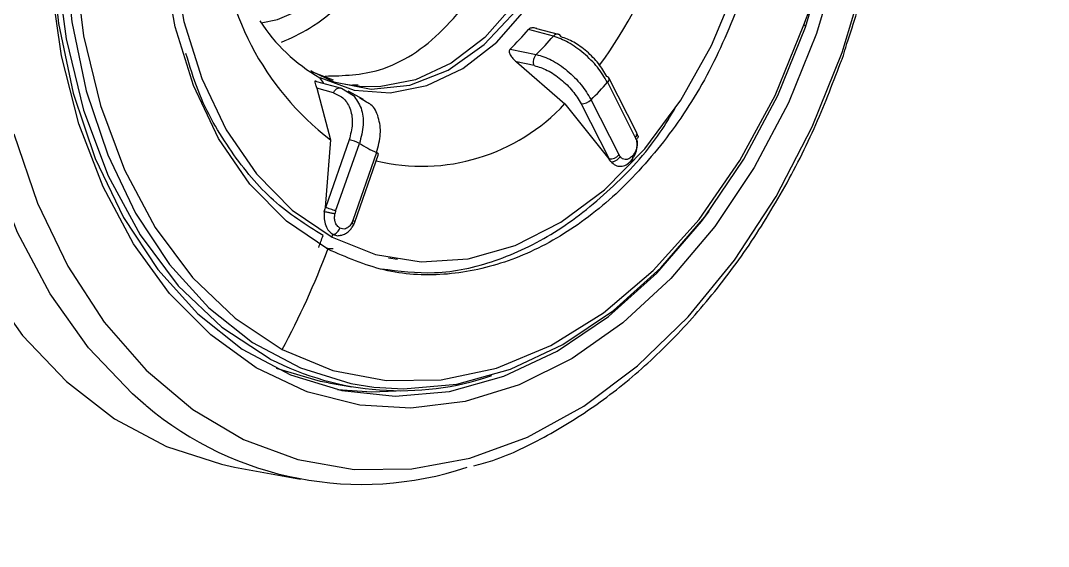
# Model space of a CAD drawing. Extents: x 939 to 1039, y 781 to 934.
# Drawn here: x 946.184 to 947.589, y 848.522 to 849.241 of the extents above; entities that cross this region are included whole.
import ezdxf

# ---------------------------------------------------------------- set-up
doc = ezdxf.new("R2010")
doc.units = 0
doc.header["$MEASUREMENT"] = 0
doc.layers.add('1', color=4, linetype='Continuous')

# ---------------------------------------------------------------- blocks, each defined once
blk = doc.blocks.new('Envoy')
at = {"layer": '1', "color": 3, "linetype": 'Continuous', "lineweight": 25}
for p, q in [((8.2654, 50.0475), (8.2358, 50.0554)), ((8.2584, 50.0452), (8.2243, 50.0542)), ((8.1994, 50.0276), (8.235, 50.0202)), ((8.2082, 50.01), (8.2742, 49.9529)), ((8.2322, 50.005), (8.2082, 50.01)), ((7.9578, 49.9851), (7.9348, 49.9939)), ((8.3725, 49.9129), (8.3343, 49.9883)), ((7.9347, 49.983), (7.9685, 49.9739)), ((7.9351, 49.9739), (7.9535, 49.9037)), ((7.9578, 49.9678), (7.9351, 49.9739)), ((7.9685, 49.9739), (7.9851, 49.9642)), ((7.9938, 49.9763), (7.9741, 49.9793)), ((7.9917, 49.978), (7.9844, 49.9787)), ((8.3323, 49.9821), (8.3705, 49.9067)), ((7.9988, 49.9588), (7.978, 49.9698)), ((8.0031, 49.9549), (7.9933, 49.9607)), ((8.3482, 49.8829), (8.31, 49.9583)), ((8.2742, 49.9529), (8.3341, 49.8775)), ((8.2964, 49.9528), (8.3346, 49.8774)), ((7.9535, 49.9037), (7.9462, 49.8109)), ((7.9792, 49.9036), (7.9467, 49.8108)), ((8.3744, 49.9082), (8.3727, 49.9125)), ((7.9607, 49.8059), (7.9932, 49.8987)), ((8.0167, 49.8861), (7.9842, 49.7934)), ((7.9868, 49.7912), (8.0193, 49.884)), ((8.3346, 49.8774), (8.3341, 49.8775)), ((7.9467, 49.8108), (7.9462, 49.8109)), ((7.9837, 49.7911), (7.9832, 49.79)), ((7.9849, 49.7868), (7.9868, 49.7912)), ((8.0329, 49.7423), (8.0453, 49.7403)), ((7.9508, 49.5714), (7.983, 49.5658)), ((7.8224, 49.4564), (7.9127, 49.4397))]:
    blk.add_line(p, q, dxfattribs=at)
at = {"layer": '1', "color": 3, "linetype": 'Continuous', "lineweight": 25, "flags": 128}
for points in [[(7.48, 49.7098), (7.5326, 49.636), (7.5924, 49.5732), (7.6584, 49.5224), (7.7296, 49.4845), (7.8048, 49.4601), (7.8224, 49.4564)], [(7.7013, 49.5403), (7.6827, 49.5564), (7.6229, 49.6192), (7.5703, 49.6931), (7.5256, 49.7769), (7.4896, 49.8692), (7.4629, 49.9687), (7.4459, 50.0738), (7.4388, 50.1827), (7.4417, 50.2938), (7.4547, 50.4054), (7.4775, 50.5156), (7.5097, 50.6228), (7.5508, 50.7252), (7.6003, 50.8212), (7.6572, 50.9093), (7.7208, 50.9882), (7.7899, 51.0566), (7.8636, 51.1133), (7.9406, 51.1575), (8.0076, 51.1847)], [(8.6533, 50.0228), (8.6851, 50.1292)], [(7.5204, 49.9115), (7.5529, 49.8171), (7.5944, 49.7309), (7.6442, 49.6543), (7.7016, 49.5886), (7.7655, 49.5348), (7.8349, 49.4939), (7.9088, 49.4665), (7.9858, 49.453), (8.0647, 49.4537), (8.1442, 49.4685), (8.223, 49.4973), (8.2999, 49.5396), (8.3734, 49.5945), (8.4426, 49.6614), (8.5061, 49.739), (8.563, 49.826), (8.6123, 49.9212), (8.6533, 50.0228)], [(7.923, 49.5588), (7.9193, 49.5602), (7.8522, 49.5921), (7.7899, 49.6368), (7.7335, 49.6936), (7.6841, 49.7614), (7.6426, 49.8391), (7.6097, 49.9252), (7.5859, 50.0182), (7.5718, 50.1165), (7.5674, 50.2182), (7.5731, 50.3217), (7.5885, 50.4249), (7.6135, 50.5262), (7.6476, 50.6236), (7.6902, 50.7155), (7.7406, 50.8002), (7.7978, 50.8761), (7.8608, 50.9421), (7.9285, 50.9967), (7.9997, 51.0392), (8.0731, 51.0687), (8.1474, 51.0847), (8.2092, 51.0875)], [(8.2737, 51.0798), (8.2934, 51.0753), (8.3626, 51.05), (8.4274, 51.0116), (8.4869, 50.9607), (8.5398, 50.8983), (8.5854, 50.8254), (8.6227, 50.7433), (8.6511, 50.6535), (8.6701, 50.5577), (8.6794, 50.4575), (8.6787, 50.3546), (8.6682, 50.2511), (8.6479, 50.1486), (8.6183, 50.049)], [(8.6032, 50.0577), (8.6324, 50.156), (8.6521, 50.2571), (8.6619, 50.3594), (8.6618, 50.4607), (8.6518, 50.5592), (8.6319, 50.6532), (8.6026, 50.7407), (8.5644, 50.8203), (8.518, 50.8905), (8.4644, 50.9498), (8.4044, 50.9973), (8.3392, 51.032), (8.3076, 51.0435)], [(7.9499, 49.7541), (7.8935, 49.7923), (7.8433, 49.8431), (7.8005, 49.9054), (7.7661, 49.9776), (7.7411, 50.058), (7.7259, 50.1445), (7.7211, 50.2351), (7.7267, 50.3275), (7.7425, 50.4194), (7.7682, 50.5086), (7.8032, 50.5928), (7.8466, 50.6701), (7.8973, 50.7384), (7.9541, 50.7962), (8.0155, 50.842), (8.0801, 50.8746), (8.1463, 50.8933), (8.2125, 50.8976), (8.2769, 50.8873), (8.3381, 50.8629)], [(7.8589, 50.0635), (7.8812, 50.0681), (7.9267, 50.0876), (7.9694, 50.1199), (8.0072, 50.1634), (8.0385, 50.2161), (8.0617, 50.2755), (8.0758, 50.3389), (8.0801, 50.4033), (8.0744, 50.4656), (8.059, 50.523), (8.0346, 50.5728), (8.0023, 50.6126), (7.9931, 50.6209)], [(7.631, 50.5719), (7.6014, 50.4721), (7.5814, 50.3693), (7.5713, 50.2655), (7.5714, 50.1626), (7.5817, 50.0625), (7.6019, 49.9671), (7.6316, 49.8782), (7.6704, 49.7973), (7.7175, 49.7261), (7.772, 49.6658), (7.8329, 49.6176), (7.8991, 49.5824), (7.9693, 49.5608), (8.0423, 49.5532), (8.1166, 49.5598), (8.1909, 49.5804), (8.2638, 49.6147), (8.334, 49.662), (8.4001, 49.7214), (8.4609, 49.7919), (8.4714, 49.806)], [(7.6484, 50.5661), (7.6192, 50.4678), (7.5995, 50.3666), (7.5896, 50.2644), (7.5897, 50.1631), (7.5998, 50.0646), (7.6197, 49.9706), (7.649, 49.883), (7.6872, 49.8034), (7.7336, 49.7333), (7.7872, 49.674), (7.8472, 49.6265), (7.9124, 49.5918), (7.9815, 49.5705), (8.013, 49.5655)], [(7.6601, 50.5615), (7.6303, 50.4602), (7.6107, 50.3558), (7.6017, 50.2505), (7.6034, 50.1465), (7.6159, 50.0458), (7.6389, 49.9505), (7.6718, 49.8625), (7.7141, 49.7837), (7.7649, 49.7156), (7.8231, 49.6596), (7.8876, 49.6169)], [(7.7796, 50.5026), (7.7546, 50.4161), (7.7393, 50.3269), (7.7338, 50.2372), (7.7385, 50.1494), (7.7532, 50.0654), (7.7775, 49.9874), (7.8109, 49.9174), (7.8524, 49.8569), (7.9012, 49.8076), (7.9559, 49.7706)], [(7.9275, 49.9972), (7.958, 49.9829), (8.0092, 49.9728), (8.0621, 49.9782), (8.1145, 49.9987), (8.164, 50.0336), (8.2086, 50.0812), (8.2463, 50.1395), (8.2754, 50.206)], [(7.9392, 49.9885), (7.9859, 49.9713), (8.0353, 49.9677), (8.0856, 49.9778), (8.1348, 50.0012), (8.1809, 50.037), (8.2223, 50.084), (8.2574, 50.1401), (8.2847, 50.2034)], [(8.2673, 50.2079), (8.2402, 50.1453), (8.2055, 50.0898), (8.1645, 50.0435), (8.1188, 50.0083), (8.0701, 49.9854), (8.0203, 49.9758), (7.9938, 49.9763)], [(7.5807, 50.1267), (7.5922, 50.0414), (7.6158, 49.944), (7.6497, 49.8541), (7.6932, 49.7737), (7.7454, 49.7042), (7.8051, 49.6473), (7.8713, 49.604)], [(7.9559, 49.7706), (8.0152, 49.7469), (8.0777, 49.737), (8.1419, 49.7411), (8.2061, 49.7593), (8.2688, 49.7909), (8.3284, 49.8353), (8.3835, 49.8914), (8.4327, 49.9577), (8.4748, 50.0326), (8.5087, 50.1144)], [(7.8876, 49.6169), (7.957, 49.5883), (8.03, 49.5744), (8.105, 49.5755), (8.1806, 49.5916), (8.2551, 49.6224), (8.3271, 49.6671), (8.395, 49.725), (8.4576, 49.7948), (8.5136, 49.8751), (8.5617, 49.9643), (8.6011, 50.0605)], [(8.013, 49.5655), (8.0533, 49.5631), (8.1265, 49.5695), (8.1997, 49.5899), (8.2715, 49.6236), (8.3405, 49.6702), (8.4056, 49.7287), (8.4655, 49.7981), (8.519, 49.8771), (8.5652, 49.9641), (8.6032, 50.0577)], [(8.6183, 50.049), (8.5798, 49.9541), (8.5332, 49.8657), (8.4794, 49.7852), (8.4191, 49.7141), (8.3536, 49.6536), (8.284, 49.6049), (8.2116, 49.5689), (8.1376, 49.5461), (8.0633, 49.537), (7.9937, 49.5411)], [(7.9508, 49.5714), (7.9399, 49.5734), (7.8798, 49.5911)], [(7.9937, 49.5411), (7.9901, 49.5417), (7.923, 49.5588)], [(7.9632, 49.5624), (8.0101, 49.5591), (8.0435, 49.5603)]]:
    blk.add_lwpolyline(points, dxfattribs=at)
at = {"layer": '1', "color": 3, "linetype": 'Continuous', "lineweight": 25}
for centre, radius, start, end in [((7.724, 50.3927), 0.9379, 339.2549, 26.4347), ((7.8323, 50.3662), 0.6078, 323.6074, 359.6299), ((8.1905, 50.2125), 0.3893, 182.5009, 232.4925), ((8.0536, 50.1915), 0.2331, 212.5299, 240.5868), ((8.6008, 50.058), 0.00246, 351.6538, 82.786), ((7.9511, 50.2851), 0.3577, 313.9543, 319.794), ((7.9832, 50.2794), 0.3614, 314.1583, 319.5972), ((7.8178, 49.9003), 0.1501, 32.308, 36.0075), ((8.3303, 49.986), 0.00439, 297.2658, 75.4911), ((8.0092, 50.2624), 0.4277, 314.6853, 319.0606), ((8.2974, 49.97), 0.0172, 266.5452, 316.9811), ((8.0785, 50.134), 0.2666, 256.4588, 317.2254), ((7.9672, 49.8472), 0.0577, 63.2116, 77.9851), ((8.3673, 49.9112), 0.00553, 305.927, 18.0599), ((8.1149, 50.099), 0.2345, 238.7047, 245.2307), ((8.0156, 49.8822), 0.00412, 26.5314, 74.2786), ((8.3356, 49.8946), 0.0172, 266.5471, 316.9656), ((7.9358, 49.7589), 0.053, 70.2653, 78.1894), ((7.9369, 49.7594), 0.0522, 62.931, 71.2118), ((7.9831, 49.7894), 0.00409, 26.3496, 74.3573), ((7.6355, 49.8784), 0.338, 341.4149, 342.0753), ((6.9638, 50.1215), 1.0399, 339.4503, 340.4011), ((6.9093, 50.1438), 1.1112, 331.6927, 339.4726), ((7.9546, 49.9016), 0.1464, 267.2781, 271.0762), ((8.0496, 49.9495), 0.3888, 242.7042, 288.7003), ((7.9963, 49.8905), 0.4578, 229.8903, 288.3403)]:
    blk.add_arc(centre, radius, start, end, dxfattribs=at)
for points, knots in [([(9.9911, 48.0999), (9.9917, 48.3374), (9.9928, 48.8112), (9.9941, 49.5238), (9.9937, 50.1203), (9.9924, 50.6023), (9.9883, 50.9683), (9.9741, 51.306), (9.9457, 51.614), (9.9037, 51.8898), (9.8418, 52.1576), (9.759, 52.4083), (9.6571, 52.6328), (9.5401, 52.8259), (9.4128, 52.9872), (9.264, 53.1346), (9.094, 53.2621), (8.9044, 53.3673), (8.6812, 53.4589), (8.4248, 53.5288), (8.1351, 53.5724), (7.842, 53.5913), (7.6399, 53.5908), (7.5393, 53.5906)], [0, 0, 0, 0, 0.080368, 0.160323, 0.241149, 0.282246, 0.323462, 0.365116, 0.39684, 0.428977, 0.461485, 0.494313, 0.527257, 0.560078, 0.592687, 0.625067, 0.667922, 0.710446, 0.752663, 0.815325, 0.877326, 0.938903, 1, 1, 1, 1]), ([(8.1958, 53.2125), (8.2014, 53.2121), (8.3094, 53.2035), (8.4779, 53.1679), (8.7027, 53.1023), (8.8886, 53.023), (9.0525, 52.9267), (9.1938, 52.8155), (9.3128, 52.6949), (9.4216, 52.551), (9.5175, 52.3813), (9.5981, 52.1848), (9.6615, 51.9632), (9.7077, 51.7206), (9.7421, 51.4328), (9.7618, 51.1017), (9.7689, 50.7311), (9.7681, 50.1049), (9.7589, 49.2269), (9.7487, 48.475), (9.7436, 48.0996)], [0, 0, 0, 0, 0.004306, 0.082618, 0.134728, 0.186616, 0.237945, 0.275845, 0.313028, 0.349399, 0.385017, 0.420205, 0.455487, 0.491486, 0.52855, 0.579334, 0.63131, 0.684303, 0.842366, 1, 1, 1, 1]), ([(9.345, 48.0996), (9.3814, 48.288), (9.4546, 48.6676), (9.5554, 49.2443), (9.6225, 49.7354), (9.6601, 50.1386), (9.6703, 50.4492), (9.6616, 50.7615), (9.6318, 51.0712), (9.579, 51.3754), (9.5077, 51.6454), (9.422, 51.8798), (9.3269, 52.0786), (9.2138, 52.26), (9.0697, 52.4363), (8.893, 52.5949), (8.6853, 52.723), (8.538, 52.7978), (8.4584, 52.8236), (8.4527, 52.8255)], [0, 0, 0, 0, 0.101038, 0.203525, 0.308003, 0.361911, 0.417297, 0.473183, 0.529839, 0.587136, 0.645246, 0.689478, 0.734219, 0.779245, 0.824232, 0.883316, 0.940552, 0.995697, 1, 1, 1, 1]), ([(8.4295, 52.6175), (8.474, 52.6071), (8.5891, 52.5802), (8.7681, 52.5), (8.9451, 52.3809), (9.0925, 52.2361), (9.2113, 52.0791), (9.3132, 51.8993), (9.407, 51.6801), (9.4866, 51.4208), (9.548, 51.124), (9.5861, 50.8186), (9.6019, 50.5082), (9.5973, 50.1966), (9.5674, 49.8369), (9.514, 49.4322), (9.4388, 48.9834), (9.3535, 48.5401), (9.294, 48.2461), (9.2643, 48.0996)], [0, 0, 0, 0, 0.035386, 0.091565, 0.149316, 0.19348, 0.237994, 0.282603, 0.327117, 0.386074, 0.444553, 0.502564, 0.560039, 0.617022, 0.673199, 0.756022, 0.837841, 0.919152, 1, 1, 1, 1]), ([(8.6582, 50.0296), (8.6675, 50.0582), (8.6876, 50.12), (8.7084, 50.2189), (8.7223, 50.3238), (8.727, 50.4287), (8.7228, 50.5322), (8.7095, 50.6328), (8.6874, 50.7292), (8.6567, 50.82), (8.6178, 50.9039), (8.5712, 50.98), (8.5169, 51.0456), (8.4766, 51.087), (8.4532, 51.1031), (8.4517, 51.1041)], [0, 0, 0, 0, 0.071899, 0.155688, 0.239486, 0.323306, 0.407159, 0.491059, 0.57501, 0.659009, 0.743024, 0.826992, 0.910818, 0.994375, 1, 1, 1, 1]), ([(7.8867, 50.0369), (7.8996, 50.0427), (7.9287, 50.0558), (7.97, 50.0893), (8.0096, 50.1336), (8.0431, 50.1869), (8.0692, 50.2465), (8.0869, 50.3106), (8.0957, 50.3766), (8.0951, 50.4425), (8.085, 50.5059), (8.0656, 50.565), (8.0368, 50.616), (8.0131, 50.647), (7.9989, 50.6579), (7.9989, 50.658)], [0, 0, 0, 0, 0.065314, 0.147614, 0.2314, 0.316053, 0.401018, 0.486049, 0.571172, 0.656484, 0.742082, 0.828037, 0.914178, 0.999867, 1, 1, 1, 1]), ([(7.9463, 49.9907), (7.9712, 49.9912), (8.0264, 49.9925), (8.1112, 50.0474), (8.1558, 50.1131), (8.1781, 50.146)], [0, 0, 0, 0, 0.290981, 0.645492, 1, 1, 1, 1]), ([(8.5198, 50.1084), (8.5057, 50.0729), (8.4775, 50.0018), (8.4185, 49.9091), (8.35, 49.8311), (8.2733, 49.7716), (8.1917, 49.7327), (8.1084, 49.7162), (8.0259, 49.721), (7.9752, 49.7431), (7.9499, 49.7541)], [0, 0, 0, 0, 0.125001, 0.25, 0.375001, 0.5, 0.624999, 0.750001, 0.874998, 1, 1, 1, 1]), ([(8.2359, 50.0555), (8.2351, 50.0557), (8.2334, 50.0563), (8.2306, 50.0565), (8.228, 50.0564), (8.2258, 50.0556), (8.2248, 50.0547), (8.2243, 50.0542)], [0, 0, 0, 0, 0.191686, 0.438114, 0.645175, 0.826022, 1, 1, 1, 1]), ([(8.269, 50.0443), (8.2684, 50.0453), (8.2676, 50.0467), (8.2658, 50.0477), (8.2643, 50.0481), (8.2627, 50.048), (8.2607, 50.0473), (8.2593, 50.046), (8.2584, 50.0452)], [0, 0, 0, 0, 0.238726, 0.36801, 0.499976, 0.632141, 0.761181, 1, 1, 1, 1]), ([(8.3323, 49.9821), (8.3282, 49.989), (8.3199, 50.0029), (8.3002, 50.0223), (8.2785, 50.0379), (8.2651, 50.0427), (8.2584, 50.0452)], [0, 0, 0, 0, 0.250027, 0.500024, 0.750043, 1, 1, 1, 1]), ([(8.3314, 49.9902), (8.3279, 49.9962), (8.3209, 50.008), (8.3044, 50.0247), (8.2861, 50.0381), (8.2747, 50.0423), (8.269, 50.0443)], [0, 0, 0, 0, 0.249712, 0.500148, 0.750524, 1, 1, 1, 1]), ([(8.1994, 50.0276), (8.199, 50.0272), (8.1982, 50.0262), (8.1979, 50.0242), (8.1983, 50.022), (8.1998, 50.0187), (8.2028, 50.0144), (8.2064, 50.0115), (8.2082, 50.01)], [0, 0, 0, 0, 0.090542, 0.184597, 0.292312, 0.420626, 0.698957, 1, 1, 1, 1]), ([(8.6511, 50.0087), (8.6521, 50.0109), (8.6549, 50.0176), (8.6569, 50.0248), (8.6582, 50.0296)], [0, 0, 0, 0, 0.327323, 1, 1, 1, 1]), ([(7.9434, 49.7727), (7.9202, 49.7873), (7.8738, 49.8167), (7.8167, 49.8858), (7.7762, 49.9545), (7.7611, 50.0043), (7.756, 50.0213)], [0, 0, 0, 0, 0.284116, 0.568242, 0.852362, 1, 1, 1, 1]), ([(8.2322, 50.005), (8.232, 50.0056), (8.2316, 50.0067), (8.2312, 50.0094), (8.2314, 50.0129), (8.2325, 50.0163), (8.2338, 50.0187), (8.2346, 50.0197), (8.235, 50.0202)], [0, 0, 0, 0, 0.1247217, 0.2493585, 0.4999637, 0.7505977, 0.8751128, 1, 1, 1, 1]), ([(8.235, 50.0202), (8.242, 50.018), (8.2559, 50.0138), (8.2779, 49.9985), (8.2975, 49.9791), (8.3058, 49.9652), (8.31, 49.9583)], [0, 0, 0, 0, 0.249978, 0.499967, 0.749969, 1, 1, 1, 1]), ([(8.1498, 49.4578), (8.1584, 49.4602), (8.1925, 49.4697), (8.2508, 49.4985), (8.3233, 49.5437), (8.3924, 49.6006), (8.4571, 49.6674), (8.5166, 49.7433), (8.5697, 49.8274), (8.6156, 49.9159), (8.6396, 49.9785), (8.6511, 50.0087)], [0, 0, 0, 0, 0.0404483, 0.1601756, 0.280512, 0.4013499, 0.5225405, 0.6439297, 0.7654102, 0.886906, 1, 1, 1, 1]), ([(8.2322, 50.005), (8.2381, 50.0032), (8.25, 49.9996), (8.2689, 49.9867), (8.2857, 49.9705), (8.2928, 49.9587), (8.2964, 49.9528)], [0, 0, 0, 0, 0.249723, 0.500201, 0.750559, 1, 1, 1, 1]), ([(7.9348, 49.9939), (7.9333, 49.9943), (7.9305, 49.9952), (7.928, 49.9972), (7.9268, 49.9982)], [0, 0, 0, 0, 0.51919, 1, 1, 1, 1]), ([(7.9347, 49.983), (7.9343, 49.9832), (7.9334, 49.9837), (7.9326, 49.9837), (7.9322, 49.9832), (7.9322, 49.9817), (7.9329, 49.9788), (7.9343, 49.9756), (7.9351, 49.9739)], [0, 0, 0, 0, 0.090646, 0.184642, 0.292362, 0.420692, 0.698959, 1, 1, 1, 1]), ([(7.9578, 49.9678), (7.9581, 49.9684), (7.9587, 49.9697), (7.9603, 49.9718), (7.9626, 49.9738), (7.9652, 49.9746), (7.9672, 49.9745), (7.9681, 49.9741), (7.9685, 49.9739)], [0, 0, 0, 0, 0.124791, 0.249536, 0.500124, 0.750588, 0.875261, 1, 1, 1, 1]), ([(7.9578, 49.9678), (7.9628, 49.9656), (7.9729, 49.9611), (7.9818, 49.9453), (7.9848, 49.9253), (7.981, 49.9108), (7.9792, 49.9036)], [0, 0, 0, 0, 0.24976, 0.50022, 0.750565, 1, 1, 1, 1]), ([(7.9851, 49.9642), (7.989, 49.9588), (7.9969, 49.9481), (7.9998, 49.9241), (7.9954, 49.9071), (7.9932, 49.8987)], [0, 0, 0, 0, 0.33331, 0.666638, 1, 1, 1, 1]), ([(8.0167, 49.8861), (8.019, 49.8947), (8.0234, 49.9117), (8.02, 49.9348), (8.0126, 49.9502), (8.0051, 49.9539), (8.0031, 49.9549)], [0, 0, 0, 0, 0.296491, 0.592952, 0.88939, 1, 1, 1, 1]), ([(8.0231, 49.7274), (8.0473, 49.7243), (8.0986, 49.7176), (8.1793, 49.7354), (8.261, 49.7737), (8.337, 49.834), (8.3928, 49.893), (8.4183, 49.9356), (8.425, 49.9468)], [0, 0, 0, 0, 0.170314, 0.3608, 0.551282, 0.741764, 0.932247, 1, 1, 1, 1]), ([(8.3642, 49.8745), (8.366, 49.8768), (8.3699, 49.8814), (8.3729, 49.891), (8.374, 49.8984), (8.3732, 49.9021), (8.3731, 49.9026)], [0, 0, 0, 0, 0.312129, 0.630643, 0.94911, 1, 1, 1, 1]), ([(8.3716, 49.9039), (8.3721, 49.9017), (8.373, 49.8973), (8.3718, 49.8906), (8.3695, 49.885), (8.3673, 49.8825), (8.3662, 49.8813)], [0, 0, 0, 0, 0.2837246, 0.5626169, 0.780175, 1, 1, 1, 1]), ([(8.3716, 49.9039), (8.3715, 49.9045), (8.3711, 49.9055), (8.3707, 49.9063), (8.3705, 49.9067)], [0, 0, 0, 0, 0.559782, 1, 1, 1, 1]), ([(8.3714, 49.9104), (8.372, 49.9102), (8.3733, 49.9099), (8.3738, 49.9092), (8.3741, 49.9088)], [0, 0, 0, 0, 0.482392, 1, 1, 1, 1]), ([(8.3741, 49.9088), (8.3743, 49.9085), (8.3746, 49.9078), (8.3741, 49.9065), (8.3732, 49.9052), (8.3721, 49.9043), (8.3716, 49.9039)], [0, 0, 0, 0, 0.259627, 0.517971, 0.766951, 1, 1, 1, 1]), ([(8.3341, 49.8775), (8.3346, 49.8768), (8.3355, 49.8754), (8.3365, 49.8742), (8.337, 49.8737)], [0, 0, 0, 0, 0.560383, 1, 1, 1, 1]), ([(8.337, 49.8737), (8.3365, 49.8743), (8.3356, 49.8755), (8.3349, 49.8768), (8.3346, 49.8774)], [0, 0, 0, 0, 0.560176, 1, 1, 1, 1]), ([(8.337, 49.8737), (8.338, 49.8736), (8.3395, 49.8736), (8.3419, 49.8743), (8.3438, 49.8751), (8.3456, 49.8763), (8.3478, 49.878), (8.3489, 49.8795), (8.3497, 49.8805)], [0, 0, 0, 0, 0.239684, 0.368627, 0.500035, 0.631535, 0.760141, 1, 1, 1, 1]), ([(8.337, 49.8737), (8.339, 49.8719), (8.3431, 49.8682), (8.3505, 49.8669), (8.3579, 49.8687), (8.3621, 49.8725), (8.3642, 49.8745)], [0, 0, 0, 0, 0.247911, 0.500492, 0.752884, 1, 1, 1, 1]), ([(8.3482, 49.8829), (8.3485, 49.8824), (8.3489, 49.8816), (8.3495, 49.8808), (8.3497, 49.8805)], [0, 0, 0, 0, 0.559951, 1, 1, 1, 1]), ([(8.3662, 49.8813), (8.3648, 49.8799), (8.3618, 49.8771), (8.357, 49.8762), (8.3528, 49.8774), (8.3507, 49.8795), (8.3497, 49.8805)], [0, 0, 0, 0, 0.278028, 0.555677, 0.775215, 1, 1, 1, 1]), ([(8.3642, 49.8745), (8.3649, 49.8746), (8.3664, 49.8748), (8.3673, 49.8765), (8.3673, 49.8787), (8.3666, 49.8804), (8.3662, 49.8813)], [0, 0, 0, 0, 0.2628, 0.528127, 0.778066, 1, 1, 1, 1]), ([(7.9452, 49.8056), (7.9451, 49.8023), (7.9447, 49.7956), (7.9469, 49.7862), (7.951, 49.7784), (7.9551, 49.7757), (7.9571, 49.7743)], [0, 0, 0, 0, 0.24794, 0.500487, 0.752847, 1, 1, 1, 1]), ([(7.9462, 49.8109), (7.946, 49.8099), (7.9456, 49.8082), (7.9453, 49.8064), (7.9452, 49.8056)], [0, 0, 0, 0, 0.56064, 1, 1, 1, 1]), ([(7.9452, 49.8056), (7.9455, 49.8066), (7.9459, 49.8084), (7.9464, 49.8101), (7.9467, 49.8108)], [0, 0, 0, 0, 0.559849, 1, 1, 1, 1]), ([(7.9452, 49.8056), (7.9462, 49.8054), (7.9478, 49.8051), (7.9503, 49.8046), (7.9517, 49.8043), (7.9524, 49.8042)], [0, 0, 0, 0, 0.479606, 0.7373, 1, 1, 1, 1]), ([(7.9524, 49.8042), (7.9531, 49.804), (7.9545, 49.8037), (7.9565, 49.8033), (7.9583, 49.8029), (7.9593, 49.8027), (7.9598, 49.8026)], [0, 0, 0, 0, 0.262165, 0.519545, 0.766409, 1, 1, 1, 1]), ([(7.9666, 49.783), (7.9652, 49.7839), (7.9623, 49.7858), (7.9599, 49.7912), (7.959, 49.797), (7.9595, 49.8007), (7.9598, 49.8026)], [0, 0, 0, 0, 0.278053, 0.555691, 0.77524, 1, 1, 1, 1]), ([(7.9607, 49.8059), (7.9605, 49.8053), (7.9601, 49.8042), (7.9599, 49.8031), (7.9598, 49.8026)], [0, 0, 0, 0, 0.5599312, 1, 1, 1, 1]), ([(7.9829, 49.7903), (7.9817, 49.7884), (7.9793, 49.7846), (7.9746, 49.7819), (7.9702, 49.7813), (7.9678, 49.7824), (7.9666, 49.783)], [0, 0, 0, 0, 0.283719, 0.5626361, 0.7802079, 1, 1, 1, 1]), ([(7.9829, 49.7903), (7.9832, 49.7908), (7.9837, 49.7918), (7.9841, 49.7929), (7.9842, 49.7934)], [0, 0, 0, 0, 0.559886, 1, 1, 1, 1]), ([(7.9829, 49.7903), (7.9836, 49.7896), (7.9846, 49.7886), (7.985, 49.7876), (7.9851, 49.7871), (7.9849, 49.7869), (7.9849, 49.7869)], [0, 0, 0, 0, 0.463766, 0.712787, 0.966911, 1, 1, 1, 1]), ([(7.9571, 49.7743), (7.9581, 49.7745), (7.9601, 49.7749), (7.963, 49.777), (7.9653, 49.7798), (7.9662, 49.7819), (7.9666, 49.783)], [0, 0, 0, 0, 0.262793, 0.528044, 0.777959, 1, 1, 1, 1]), ([(7.9571, 49.7743), (7.9593, 49.7734), (7.9629, 49.7717), (7.9667, 49.773), (7.9683, 49.7734)], [0, 0, 0, 0, 0.59839, 1, 1, 1, 1]), ([(7.9676, 49.7729), (7.9694, 49.7734), (7.9729, 49.7744), (7.9777, 49.7776), (7.9819, 49.7817), (7.9839, 49.7852), (7.9849, 49.7868)], [0, 0, 0, 0, 0.256873, 0.509775, 0.75724, 1, 1, 1, 1])]:
    blk.add_open_spline(points, degree=3, knots=knots, dxfattribs=at)

msp = doc.modelspace()

# ---------------------------------------------------------------- block references
at = {"layer": '1'}
msp.add_blockref('Envoy', (938.6538, 799.1744), dxfattribs=at)

doc.saveas('drawing.dxf')
